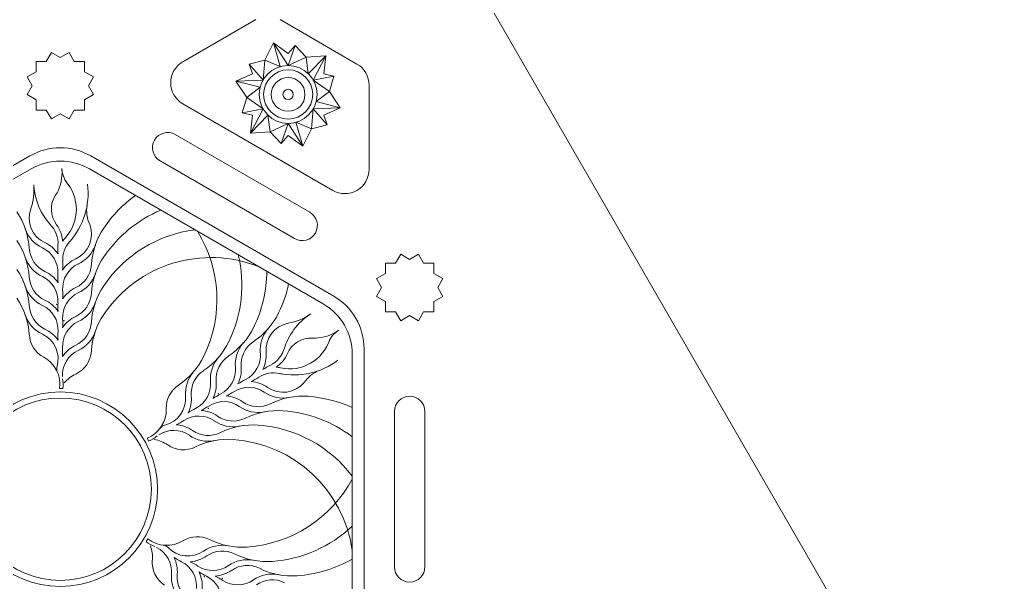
# Model space of a CAD drawing. Header units: millimetres. Extents: x -13 to 587, y 0 to 600.
# Drawn here: x 381.7 to 502.9, y 299.6 to 369 of the extents above; entities that cross this region are included whole.
import ezdxf

# ---------------------------------------------------------------- set-up
doc = ezdxf.new("R2010")
doc.units = ezdxf.units.MM
for name, color, linetype, lineweight, true_color in [('Cut_First', 1, 'Continuous', 20, 0xff0000), ('Cut_Second', 1, 'Continuous', 20, 0xff0000), ('Vector_Score', 5, 'Continuous', 0, 0x0000ff)]:
    doc.layers.add(name, color=color, linetype=linetype, lineweight=lineweight, true_color=true_color)

msp = doc.modelspace()

# ---------------------------------------------------------------- linework, layer by layer
at = {"layer": 'Cut_First'}
for p, q in [((352.98, 334.89), (382.98, 352.21)), ((390.48, 352.21), (420.48, 334.89)), ((424.23, 328.39), (424.23, 293.75))]:
    msp.add_line(p, q, dxfattribs=at)
msp.add_circle((386.73, 311.07), 11.25, dxfattribs=at)
for centre, start, end in [((386.73, 345.71), 60, 120), ((416.73, 328.39), 0, 60)]:
    msp.add_arc(centre, 7.5, start, end, dxfattribs=at)
at = {"layer": 'Cut_Second'}
for p, q in [((401.79, 436.54), (502.92, 261.38)), ((401.86, 363.83), (410.86, 369.02)), ((413.86, 369.02), (423.36, 363.54)), ((385.63, 364.97), (385, 363.87)), ((386.73, 364.33), (385.63, 364.97)), ((387.83, 364.97), (386.73, 364.33)), ((388.46, 363.87), (387.83, 364.97)), ((385, 363.87), (383.73, 363.87)), ((383.73, 363.87), (383.73, 362.6)), ((389.73, 363.87), (388.46, 363.87)), ((389.73, 362.6), (389.73, 363.87)), ((383.73, 362.6), (382.63, 361.97)), ((390.83, 361.97), (389.73, 362.6)), ((382.63, 361.97), (383.27, 360.87)), ((390.2, 360.87), (390.83, 361.97)), ((383.27, 360.87), (382.63, 359.77)), ((390.83, 359.77), (390.2, 360.87)), ((424.86, 360.94), (424.86, 350.55)), ((382.63, 359.77), (383.73, 359.14)), ((383.73, 359.14), (383.73, 357.87)), ((389.73, 359.14), (390.83, 359.77)), ((389.73, 357.87), (389.73, 359.14)), ((383.73, 357.87), (385, 357.87)), ((385, 357.87), (385.63, 356.77)), ((387.83, 356.77), (388.46, 357.87)), ((388.46, 357.87), (389.73, 357.87)), ((401.86, 358.63), (420.36, 347.95)), ((385.63, 356.77), (386.73, 357.4)), ((386.73, 357.4), (387.83, 356.77)), ((400.93, 354.83), (417.53, 345.25)), ((415.66, 342), (399.06, 351.59)), ((428.76, 340.07), (428.12, 338.97)), ((429.86, 339.43), (428.76, 340.07)), ((430.96, 340.07), (429.86, 339.43)), ((431.59, 338.97), (430.96, 340.07)), ((428.12, 338.97), (426.86, 338.97)), ((426.86, 338.97), (426.86, 337.7)), ((432.86, 338.97), (431.59, 338.97)), ((432.86, 337.7), (432.86, 338.97)), ((426.86, 337.7), (425.76, 337.07)), ((425.76, 337.07), (426.39, 335.97)), ((433.96, 337.07), (432.86, 337.7)), ((433.32, 335.97), (433.96, 337.07)), ((426.39, 335.97), (425.76, 334.87)), ((433.96, 334.87), (433.32, 335.97)), ((425.76, 334.87), (426.86, 334.24)), ((432.86, 334.24), (433.96, 334.87)), ((426.86, 334.24), (426.86, 332.97)), ((432.86, 332.97), (432.86, 334.24)), ((426.86, 332.97), (428.12, 332.97)), ((428.12, 332.97), (428.76, 331.87)), ((428.76, 331.87), (429.86, 332.51)), ((429.86, 332.51), (430.96, 331.87)), ((430.96, 331.87), (431.59, 332.97)), ((431.59, 332.97), (432.86, 332.97)), ((427.98, 301.49), (427.98, 320.66)), ((431.73, 320.66), (431.73, 301.49))]:
    msp.add_line(p, q, dxfattribs=at)
for centre, radius, start, end in [((403.36, 361.23), 3, 120, 240), ((421.86, 360.94), 3, 0, 60), ((399.99, 353.21), 1.88, 60, 240), ((421.86, 350.55), 3, 240, 0), ((416.59, 343.63), 1.88, 240, 60), ((429.86, 320.66), 1.88, 0, 180), ((429.86, 301.49), 1.88, 180, 0)]:
    msp.add_arc(centre, radius, start, end, dxfattribs=at)
at = {"layer": 'Vector_Score'}
for p, q in [((413.06, 366.18), (411.98, 364.02)), ((414.86, 364.86), (413.06, 366.18)), ((413.06, 366.18), (413.89, 363.22)), ((413.06, 366.18), (414.86, 363.35)), ((415.71, 365.82), (414.86, 364.86)), ((414.86, 363.35), (415.71, 365.82)), ((417.08, 364.4), (415.71, 365.82)), ((411.98, 364.02), (410.06, 363.54)), ((411.98, 364.02), (411.77, 361.57)), ((413.89, 363.22), (411.98, 364.02)), ((417.08, 364.4), (414.86, 363.35)), ((419.5, 364.54), (417.08, 364.4)), ((417.35, 362.34), (417.08, 364.4)), ((419.5, 364.54), (417.35, 362.34)), ((419.5, 364.54), (417.95, 361.57)), ((419.25, 362.32), (419.5, 364.54)), ((410.06, 363.54), (410.46, 362.32)), ((411.77, 361.57), (410.06, 363.54)), ((410.46, 362.32), (408.41, 361.43)), ((408.41, 361.43), (411.77, 361.57)), ((408.41, 361.43), (409.75, 359.41)), ((408.41, 361.43), (411.4, 360.67)), ((417.95, 361.57), (420.51, 362.06)), ((419.96, 360.16), (417.95, 361.57)), ((420.51, 362.06), (419.25, 362.32)), ((419.96, 360.16), (420.51, 362.06)), ((411.4, 360.67), (409.75, 359.41)), ((418.31, 358.91), (419.96, 360.16)), ((421.3, 358.15), (419.96, 360.16)), ((409.75, 359.41), (409.2, 357.51)), ((409.75, 359.41), (411.77, 358)), ((421.3, 358.15), (418.31, 358.91)), ((411.77, 358), (409.2, 357.51)), ((410.21, 355.03), (411.77, 358)), ((417.74, 355.55), (417.95, 358)), ((421.3, 358.15), (417.95, 358)), ((417.95, 358), (419.66, 356.03)), ((419.25, 357.25), (421.3, 358.15)), ((409.2, 357.51), (410.46, 357.25)), ((410.46, 357.25), (410.21, 355.03)), ((410.21, 355.03), (412.36, 357.23)), ((412.36, 357.23), (412.63, 355.17)), ((416.66, 353.39), (415.82, 356.35)), ((415.82, 356.35), (417.74, 355.55)), ((419.66, 356.03), (419.25, 357.25)), ((410.21, 355.03), (412.63, 355.17)), ((412.63, 355.17), (414.86, 356.22)), ((412.63, 355.17), (414, 353.75)), ((414.86, 356.22), (414, 353.75)), ((416.66, 353.39), (414.86, 356.22)), ((416.66, 353.39), (417.74, 355.55)), ((417.74, 355.55), (419.66, 356.03)), ((414, 353.75), (414.86, 354.71)), ((414.86, 354.71), (416.66, 353.39)), ((383.13, 350.61), (354.3, 333.96)), ((386.94, 350.13), (386.93, 350.67)), ((419.17, 333.96), (390.34, 350.61)), ((420.66, 330.42), (421.13, 330.7)), ((422.77, 294.43), (422.77, 327.72)), ((386.64, 323.49), (387.04, 323.49)), ((397.44, 317.36), (397.64, 317.01)), ((397.54, 304.94), (397.33, 304.6))]:
    msp.add_line(p, q, dxfattribs=at)
for centre, radius in [((414.86, 359.79), 3.57), ((414.86, 359.79), 3.04), ((414.86, 359.79), 2.08), ((414.86, 359.79), 0.637), ((386.73, 311.07), 12)]:
    msp.add_circle(centre, radius, dxfattribs=at)
for centre, radius, start, end in [((386.73, 344.36), 7.21, 60, 120), ((389.93, 350.72), 3, 180.9548, 218.4342), ((381.94, 350.05), 5, 327.2095, 0.9548), ((383.48, 345.61), 5.23, 317.8952, 42.1729), ((376.48, 348.02), 7, 340.4644, 5.173), ((391.44, 349.08), 8, 184.0313, 222.655), ((381.16, 347.61), 9, 318.2345, 7.0237), ((388.82, 345.61), 3.19, 146.9891, 216.4403), ((405.35, 334.33), 16, 125.673, 145.8832), ((386.25, 344.55), 3.37, 160.4644, 244.7782), ((393.98, 345.46), 4, 170.4716, 205.4863), ((405.35, 330.77), 16, 112.808, 145.8832), ((373.91, 340.25), 9, 3.4644, 34.1168), ((386.25, 344.55), 4.08, 199.214, 244.7782), ((383.08, 341.37), 3.37, 356.8622, 44.9341), ((383.08, 341.37), 3.95, 4.3063, 36.4403), ((387.21, 342.55), 3.37, 295.2218, 20.5356), ((399.56, 338.25), 9, 145.8832, 176.5356), ((405.35, 327.21), 16, 97.1522, 145.8832), ((390.39, 339.37), 4.08, 137.8952, 145.6964), ((383.48, 345.61), 5.93, 317.8952, 320.7231), ((390.06, 334.48), 16, 334.1168, 31.8027), ((373.91, 336.7), 9, 3.4644, 34.1168), ((386.26, 341), 3.37, 183.4644, 244.7782), ((383.08, 337.82), 3.37, 356.8622, 64.7782), ((383.08, 337.82), 4.08, 34.3036, 64.7782), ((395.93, 340.67), 9.5, 176.8622, 183.3428), ((390.39, 339.37), 3.37, 137.8952, 183.1378), ((387.21, 342.55), 4.08, 295.2218, 340.786), ((386.26, 341), 4.08, 199.214, 244.7782), ((390.38, 335.82), 4.08, 115.2218, 145.6964), ((399.55, 334.7), 9, 145.8832, 176.5356), ((405.34, 323.66), 16, 68.2789, 145.8832), ((393.14, 336.26), 16, 334.1168, 13.5336), ((373.91, 333.14), 9, 3.4644, 34.1168), ((390.38, 335.82), 3.37, 115.2218, 183.1378), ((377.53, 338.67), 9.5, 356.6572, 3.1378), ((387.21, 339), 3.37, 295.2218, 356.5356), ((386.26, 337.44), 3.37, 183.4644, 244.7782), ((383.08, 334.26), 3.37, 356.8622, 64.7782), ((383.08, 334.26), 4.08, 34.3036, 64.7782), ((395.93, 337.11), 9.5, 176.8622, 183.3428), ((387.21, 339), 4.08, 295.2218, 340.786), ((396.22, 338.04), 16, 334.1168, 359.7512), ((386.26, 337.44), 4.08, 199.214, 244.7782), ((390.38, 332.26), 4.08, 115.2218, 145.6964), ((399.55, 331.14), 9, 145.8832, 176.5356), ((399.29, 339.82), 16, 334.1168, 347.6794), ((373.92, 329.59), 9, 3.4644, 34.1168), ((377.53, 335.11), 9.5, 356.6572, 3.1378), ((390.38, 332.26), 3.37, 115.2218, 183.1378), ((387.2, 335.44), 3.37, 295.2218, 356.5356), ((386.26, 333.89), 3.37, 183.4644, 244.7782), ((383.09, 330.71), 3.37, 356.8622, 64.7782), ((383.09, 330.71), 4.08, 34.3036, 64.7782), ((395.94, 333.56), 9.5, 176.8622, 183.3428), ((387.2, 335.44), 4.08, 295.2218, 340.786), ((415.56, 327.72), 7.21, 0, 60), ((386.26, 333.89), 4.08, 199.214, 244.7782), ((390.38, 328.71), 4.08, 115.2218, 145.6964), ((399.55, 327.59), 9, 145.8832, 176.5356), ((405.59, 336.77), 9, 303.4644, 334.1168), ((422, 326), 8, 124.0313, 162.655), ((413.61, 338.43), 7, 280.4644, 305.173), ((390.38, 328.71), 3.37, 115.2218, 183.1378), ((377.53, 331.56), 9.5, 356.6572, 3.1378), ((387.2, 331.89), 3.37, 295.2218, 356.5356), ((402.51, 334.99), 9, 303.4644, 334.1168), ((415.49, 328.23), 3.37, 100.4644, 184.7782), ((386.27, 330.33), 3.37, 183.4644, 241.7778), ((383.09, 327.15), 3.37, 343.5415, 64.7782), ((383.09, 327.15), 4.08, 34.3036, 64.7782), ((395.94, 330), 9.5, 176.8622, 183.3428), ((387.2, 331.89), 4.08, 295.2218, 340.786), ((415.49, 328.23), 4.08, 139.214, 184.7782), ((417.69, 326.53), 3.19, 86.9891, 156.4403), ((418.09, 334.71), 5, 267.2095, 300.9548), ((422.67, 328.13), 3, 120.9548, 158.4342), ((390.37, 325.15), 4.08, 115.2218, 145.6964), ((377.52, 328), 9.5, 356.6572, 3.1378), ((399.44, 333.21), 9, 303.4644, 334.1168), ((412.41, 326.45), 4.08, 139.214, 184.7782), ((412.41, 326.45), 3.37, 123.4644, 184.7782), ((411.15, 329.39), 3.37, 296.8622, 344.9341), ((415.02, 331.15), 5.23, 257.8952, 342.1729), ((382.88, 324.01), 3.8, 352.1403, 61.7778), ((390.37, 325.15), 3.37, 115.2218, 183.1378), ((387.2, 328.33), 3.37, 295.2218, 356.5356), ((396.36, 331.43), 9, 303.4644, 334.1168), ((409.34, 324.67), 4.08, 139.214, 184.7782), ((409.34, 324.67), 3.37, 123.4644, 184.7782), ((408.07, 327.61), 3.37, 296.8622, 4.7782), ((408.07, 327.61), 4.08, 334.3036, 4.7782), ((411.15, 329.39), 3.95, 304.3063, 336.4403), ((387.28, 325.91), 1, 163.5415, 203.2963), ((404.99, 325.83), 3.37, 296.8622, 4.7782), ((404.99, 325.83), 4.08, 334.3036, 4.7782), ((416.96, 317.9), 9.5, 116.8622, 123.3428), ((413.07, 322.06), 4.08, 77.8952, 85.6964), ((415.59, 334.17), 9, 258.2345, 307.0237), ((390.37, 321.59), 4.08, 115.2218, 140.5509), ((406.26, 322.88), 4.08, 139.214, 184.7782), ((406.26, 322.88), 3.37, 123.4644, 184.7782), ((406.03, 332.84), 9.5, 296.6572, 303.1378), ((413.07, 322.06), 3.37, 77.8952, 123.1378), ((415.02, 331.15), 5.93, 257.8952, 260.7231), ((420.14, 321.99), 4, 110.4716, 145.4863), ((382.88, 324.01), 4.2, 352.7867, 9.6331), ((403.18, 321.1), 3.37, 123.4644, 181.7778), ((401.91, 324.05), 3.37, 296.8622, 4.7782), ((401.91, 324.05), 4.08, 334.3036, 4.7782), ((409.99, 320.28), 3.37, 55.2218, 123.1378), ((413.88, 316.12), 9.5, 116.8622, 123.3428), ((409.99, 320.28), 4.08, 55.2218, 85.6964), ((414.24, 326.4), 3.37, 235.2218, 320.5356), ((398.84, 322.26), 3.37, 283.5415, 4.7782), ((398.84, 322.26), 4.08, 334.3036, 4.7782), ((410.81, 314.34), 9.5, 116.8622, 123.3428), ((402.95, 331.06), 9.5, 296.6572, 303.1378), ((406.91, 318.51), 4.08, 55.2218, 85.6964), ((414.24, 326.4), 4.08, 235.2218, 280.786), ((416.68, 313.56), 9, 85.8832, 116.5356), ((416.18, 306.57), 16, 65.673, 85.8832), ((399.87, 329.29), 9.5, 296.6572, 303.1378), ((406.91, 318.51), 3.37, 55.2218, 123.1378), ((411.16, 324.62), 4.08, 235.2218, 280.786), ((411.16, 324.62), 3.37, 235.2218, 296.5356), ((396.01, 320.88), 3.8, 292.1403, 1.7778), ((403.83, 316.73), 3.37, 55.2218, 123.1378), ((407.73, 312.56), 9.5, 116.8622, 123.3428), ((403.83, 316.73), 4.08, 55.2218, 85.6964), ((408.07, 322.85), 3.37, 235.2218, 296.5356), ((413.6, 311.78), 9, 85.8832, 116.5356), ((413.1, 304.8), 16, 52.808, 85.8832), ((399.86, 318.01), 1, 103.5415, 143.2963), ((396.79, 327.51), 9.5, 296.6572, 303.1378), ((400.75, 314.96), 4.08, 55.2218, 85.6964), ((408.07, 322.85), 4.08, 235.2218, 280.786), ((410.52, 310.01), 9, 85.8832, 116.5356), ((410.02, 303.02), 16, 37.1522, 85.8832), ((396.01, 320.88), 4.2, 292.7867, 309.6331), ((400.75, 314.96), 3.37, 55.2218, 123.1378), ((404.99, 321.07), 4.08, 235.2218, 280.786), ((404.99, 321.07), 3.37, 235.2218, 296.5356), ((397.66, 313.18), 4.08, 55.2218, 80.5509), ((401.91, 319.3), 3.37, 235.2218, 296.5356), ((407.44, 308.23), 9, 85.8832, 116.5356), ((406.94, 301.25), 16, 8.2789, 85.8832), ((408.67, 319.89), 16, 274.1168, 331.8027), ((411.75, 318.12), 16, 274.1168, 313.5336), ((399.87, 307.94), 4.2, 232.7867, 249.6331), ((399.87, 307.94), 3.8, 232.1403, 301.7778), ((403.65, 301.84), 3.37, 63.4644, 121.7778), ((409.17, 312.91), 9, 243.4644, 274.1168), ((394.03, 302.66), 4.08, 355.2218, 20.5509), ((397.1, 300.88), 3.37, 355.2218, 63.1378), ((399.31, 303.17), 1, 43.5415, 83.2963), ((402.48, 306.19), 3.37, 223.5415, 304.7782), ((406.73, 300.07), 4.08, 79.214, 124.7782), ((406.73, 300.07), 3.37, 63.4644, 124.7782), ((412.25, 311.14), 9, 243.4644, 274.1168), ((401.45, 302.04), 3.37, 175.2218, 236.5356), ((397.1, 300.88), 4.08, 355.2218, 25.6964), ((406, 310.58), 9.5, 236.6572, 243.1378), ((400.18, 299.1), 3.37, 355.2218, 63.1378), ((402.48, 306.19), 4.08, 274.3036, 304.7782), ((398.52, 293.63), 9.5, 56.8622, 63.3428), ((409.81, 298.29), 4.08, 79.214, 124.7782), ((414.83, 316.34), 16, 274.1168, 299.7512), ((404.53, 300.26), 4.08, 175.2218, 220.786), ((405.56, 304.41), 3.37, 236.8622, 304.7782), ((400.18, 299.1), 4.08, 355.2218, 25.6964), ((409.08, 308.8), 9.5, 236.6572, 243.1378), ((405.56, 304.41), 4.08, 274.3036, 304.7782), ((409.81, 298.29), 3.37, 63.4644, 124.7782), ((415.33, 309.36), 9, 243.4644, 274.1168), ((404.53, 300.26), 3.37, 175.2218, 236.5356), ((403.26, 297.32), 3.37, 355.2218, 63.1378), ((401.6, 291.86), 9.5, 56.8622, 63.3428), ((408.64, 302.64), 3.37, 236.8622, 304.7782), ((412.89, 296.52), 4.08, 79.214, 124.7782), ((412.89, 296.52), 3.37, 63.4644, 124.7782)]:
    msp.add_arc(centre, radius, start, end, dxfattribs=at)
for p in [(386.26, 333.89), (387.2, 331.89), (406.26, 322.88), (404.99, 321.07), (404.53, 300.26), (406.73, 300.07)]:
    msp.add_point(p, dxfattribs=at)

doc.saveas('drawing.dxf')
